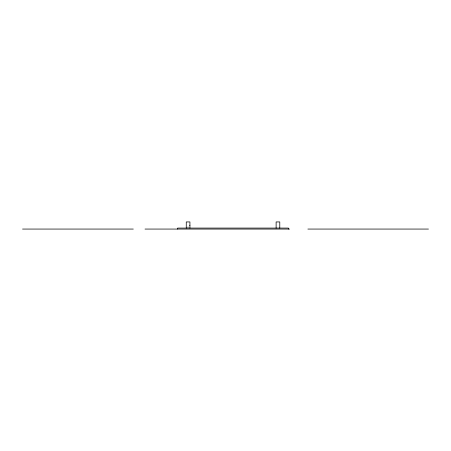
<?xml version="1.0" encoding="UTF-8"?>
<svg xmlns="http://www.w3.org/2000/svg" width="451" height="451" viewBox="0 0 451 451"><rect width="100%" height="100%" fill="white"/><g stroke="black" fill="none" stroke-linecap="round" stroke-linejoin="round"><path stroke-width="0.34" stroke-dasharray="2.25 1.69" d="M187.154 227.084L188.884 227.084"/><path stroke-width="0.68" d="M189.629 225.28L189.922 225.28M22.55 229.063L133.293 229.063M145.019 229.063L289.565 229.063M307.875 229.063L428.45 229.063M288.381 229.063L288.381 228.076L177.666 228.076L177.666 229.063M279.783 228.076L279.783 221.937L276.13 221.937L276.119 228.076M189.927 228.076L189.927 221.937L186.269 221.937L186.263 228.076"/></g></svg>
